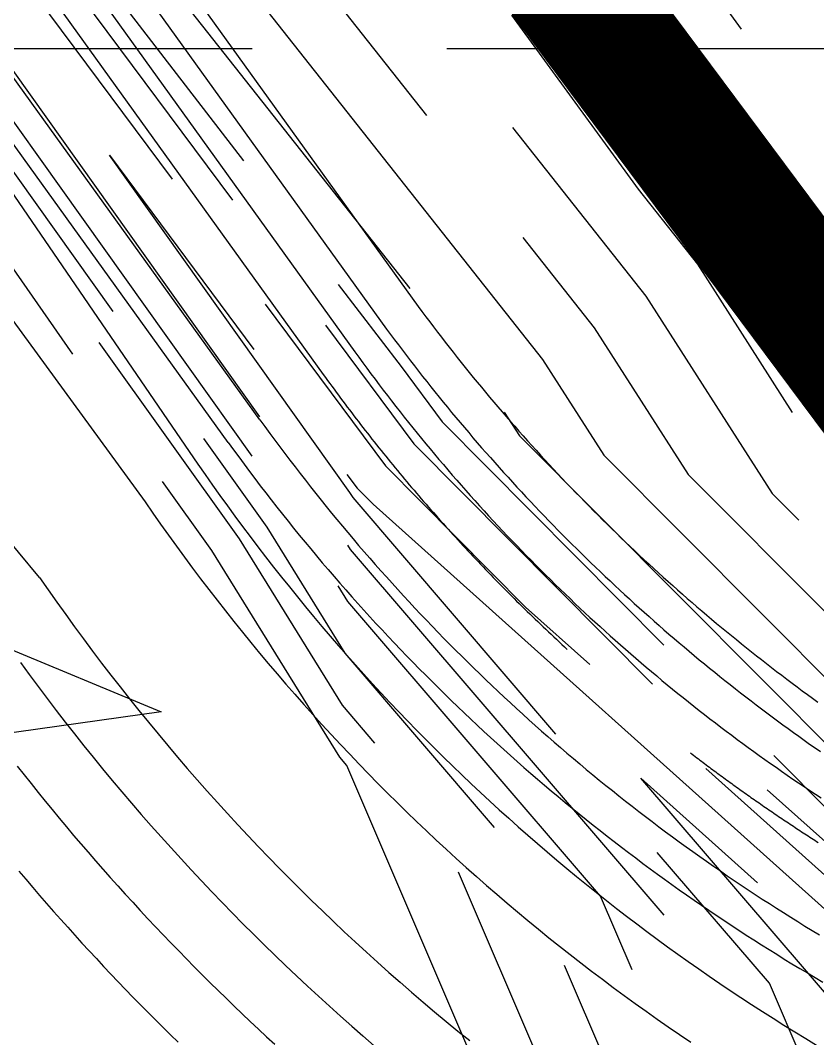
# Model space of a CAD drawing. Header units: inches. Extents: x 2439273 to 2445077, y 7048639 to 7057917.
# Drawn here: x 2442766.9 to 2442828.3, y 7052912.3 to 7052990.7 of the extents above; entities that cross this region are included whole.
import ezdxf

# ---------------------------------------------------------------- set-up
doc = ezdxf.new("R2010")
doc.units = ezdxf.units.IN
doc.header["$LTSCALE"] = 300
doc.header["$MEASUREMENT"] = 0
for name, pattern in [('DASHED', [0.29, 0.25, -0.04]), ('DASHEDX2', [0.165, 0.125, -0.04]), ('HIDDEN', [0.375, 0.25, -0.125])]:
    doc.linetypes.add(name, pattern=pattern)
for name, color, linetype in [('EC', 43, 'DASHEDX2'), ('GRID', 254, 'HIDDEN'), ('LIMITS OF DISTURBANCE', 1, 'HIDDEN'), ('new', 3, 'Continuous'), ('PC', 43, 'DASHEDX2'), ('PLAT_TEXT', 50, 'Continuous')]:
    doc.layers.add(name, color=color, linetype=linetype)

msp = doc.modelspace()

# ---------------------------------------------------------------- linework, layer by layer
at = {"layer": 'EC', "color": 43, "linetype": 'DASHEDX2', "flags": 128}
for points in [[(2441828.1, 7054290.77), (2441848.193, 7054292.987), (2441856.709, 7054286.943), (2441867.514, 7054270.663), (2441888.105, 7054242.561), (2441900.062, 7054225.028), (2441935.04, 7054176.129), (2441969.933, 7054127.499), (2441981.787, 7054112.901), (2441993.721, 7054096.719), (2442028.839, 7054051.684), (2442064.573, 7053995.324), (2442071.128, 7053985.683), (2442111.273, 7053931.873), (2442121.064, 7053918.921), (2442122.855, 7053916.499), (2442129.072, 7053908.38), (2442158.849, 7053869.203), (2442176.038, 7053846.019), (2442179.215, 7053837.715), (2442193.883, 7053812.765), (2442207.013, 7053792.471), (2442209.792, 7053793.807), (2442226.244, 7053779.897), (2442226.901, 7053762.188), (2442211.134, 7053779.641), (2442208.469, 7053776.69), (2442202.966, 7053777.358), (2442198.107, 7053775.053), (2442215.917, 7053753.9), (2442214.461, 7053753.29), (2442219.916, 7053738.614), (2442221.859, 7053740.855), (2442226.901, 7053737.446), (2442226.955, 7053743.113), (2442225.006, 7053746.792), (2442221.852, 7053750.878), (2442222.955, 7053756.551), (2442228.7, 7053757.019), (2442245.858, 7053737.676), (2442262.529, 7053721.261), (2442265.91, 7053716.158), (2442279.498, 7053696.217), (2442294.38, 7053674.219), (2442302.986, 7053662.484), (2442332.989, 7053620.641), (2442342.112, 7053608.033), (2442389.1, 7053540.74), (2442395.141, 7053532.082), (2442418.851, 7053498.085), (2442443.825, 7053462.94), (2442469.475, 7053427.774), (2442499.869, 7053385.533), (2442524.029, 7053352.457), (2442550.436, 7053318.207), (2442587.686, 7053266.239), (2442603.67, 7053243.283), (2442645.625, 7053180.2), (2442657.551, 7053163.169), (2442726.259, 7053060.117), (2442728.628, 7053056.746), (2442731.594, 7053052.672), (2442803.152, 7052962.126), (2442805.352, 7052958.69), (2442830.996, 7052932.94), (2442833.823, 7052932.436), (2442836.019, 7052933.614), (2442839.165, 7052934.906), (2442839.682, 7052936.306), (2442843.837, 7052939.229), (2442851.843, 7052944.835), (2442856.924, 7052948.389), (2442857.004, 7052948.449), (2442858.353, 7052949.393), (2442858.21, 7052949.597), (2442857.916, 7052950.028), (2442857.657, 7052949.847), (2442857.347, 7052949.644), (2442852.726, 7052968.681), (2442849.468, 7052987.503), (2442851.43, 7053023.366), (2442850.677, 7053048.939), (2442852.625, 7053140.736), (2442861.192, 7053165.82), (2442897.131, 7053271.113), (2442897.532, 7053272.824), (2442906.621, 7053316.828), (2442966.723, 7053366.371), (2442971.593, 7053367.017), (2443021.638, 7053347.782), (2443035.132, 7053338.486), (2443038.054, 7053342.642), (2443048.827, 7053362.032), (2443082.184, 7053344.993), (2443105.919, 7053318.39), (2443114.35, 7053303.304), (2443123.675, 7053307.679), (2443138.556, 7053309.483), (2443205.269, 7053330.532), (2443213.975, 7053333.162), (2443293.697, 7053315.931), (2443293.993, 7053315.809), (2443294.36, 7053315.7), (2443369.475, 7053305.617), (2443371.223, 7053305.353), (2443372.475, 7053306.023), (2443376.814, 7053308.943), (2443382.589, 7053313.441), (2443418.712, 7053350.577), (2443436.44, 7053368.912), (2443446.283, 7053377.623), (2443480.622, 7053426.233), (2443482.651, 7053428.078), (2443484.074, 7053429.736)], [(2442955.536, 7053312.597), (2442931.099, 7053240.033), (2442918.17, 7053204.042), (2442896.25, 7053138.689), (2442906.524, 7053006.642), (2442908.685, 7052958.507), (2442909.133, 7052921.398), (2442910.526, 7052913.891), (2442914.233, 7052914.405), (2442930.076, 7052891.143), (2442937.696, 7052882.845), (2442936.312, 7052881.703), (2442937.494, 7052874.274), (2442937.61, 7052871.816), (2442937.003, 7052871.51), (2442936.149, 7052872.506), (2442935.199, 7052873.46), (2442921.186, 7052884.811), (2442915.681, 7052883.004), (2442914.8, 7052882.34), (2442916.77, 7052866.243), (2442917.082, 7052861.215), (2442916.521, 7052860.813), (2442908.716, 7052855.273), (2442902.422, 7052850.814), (2442898.751, 7052848.231), (2442898.806, 7052848.151), (2442902.162, 7052838.684), (2442911.246, 7052809.333), (2442912.706, 7052806.833), (2442906.321, 7052778.842), (2442901.323, 7052770.261), (2442896.375, 7052763.028), (2442884.203, 7052748.616), (2442872.047, 7052739.193), (2442838.314, 7052703.462), (2442836.028, 7052701.821), (2442771.713, 7052660.602), (2442763.483, 7052658.239), (2442678.972, 7052631.365), (2442625.737, 7052622.357), (2442617.887, 7052621.112), (2442611.423, 7052618.217), (2442558.829, 7052594.368), (2442554.553, 7052592.794), (2442531.796, 7052582.437), (2442511.762, 7052560.63), (2442475.334, 7052539.771), (2442460.363, 7052572.347), (2442453.545, 7052574.622), (2442434.414, 7052624.984), (2442432.716, 7052627.984), (2442403.531, 7052702.051), (2442396.521, 7052718.076), (2442390.971, 7052728.735), (2442357.127, 7052798.441), (2442369.721, 7052811.259), (2442369.794, 7052811.41), (2442370.284, 7052811.403), (2442395.184, 7052814.393), (2442437.171, 7052734.438), (2442441.341, 7052727.011), (2442454.737, 7052699.529), (2442461.913, 7052685.04), (2442482.359, 7052651.606), (2442500.222, 7052640.785), (2442506.265, 7052634.837), (2442512.102, 7052637.151), (2442534.775, 7052641.464), (2442544.997, 7052646.147), (2442603.229, 7052667.473), (2442607.816, 7052668.16), (2442626.654, 7052670.871), (2442670.818, 7052689.701), (2442745.74, 7052703.996), (2442747.533, 7052704.803), (2442749.081, 7052704.818), (2442750.044, 7052705.001), (2442804.21, 7052740.873), (2442814.303, 7052732.886), (2442817.595, 7052732.857), (2442851.827, 7052754.856), (2442869.382, 7052766.62), (2442877.951, 7052775.48), (2442879.53, 7052777.219), (2442881.149, 7052779.416), (2442866.352, 7052806.782), (2442862.711, 7052812.499), (2442861.265, 7052850.917), (2442851.995, 7052840.096), (2442849.694, 7052842.721), (2442839.687, 7052863.041), (2442831.538, 7052870.641), (2442832.174, 7052886.19), (2442835.403, 7052894.931), (2442828.916, 7052900.357), (2442813.422, 7052907.146), (2442805.083, 7052926.598), (2442791.915, 7052941.947), (2442785.9, 7052951.648), (2442751.984, 7052999.202), (2442717.979, 7053048.072), (2442678.95, 7053108.587), (2442642.258, 7053162.977), (2442638.208, 7053168.954), (2442593.639, 7053232.774), (2442562.84, 7053275.984), (2442538.382, 7053309.705), (2442505.141, 7053355.74), (2442489.44, 7053377.644), (2442468.018, 7053408.536), (2442432.962, 7053455.835), (2442419.98, 7053474.422), (2442385.438, 7053523.625), (2442340.273, 7053588.104), (2442331.413, 7053600.721), (2442302.43, 7053640.981), (2442293.621, 7053653.275), (2442263.064, 7053695.413), (2442254.415, 7053707.985), (2442246.016, 7053723.84), (2442223.695, 7053752.753), (2442224.131, 7053754.999), (2442226.406, 7053755.184), (2442243.669, 7053735.722), (2442261.241, 7053712.506), (2442271.871, 7053696.793), (2442299.514, 7053659.098), (2442303.218, 7053653.932), (2442338.391, 7053605.32), (2442348.885, 7053590.291), (2442391.898, 7053528.64), (2442392.156, 7053528.271), (2442392.223, 7053528.178), (2442440.422, 7053460.349), (2442490.083, 7053392.264), (2442496.58, 7053383.235), (2442538.836, 7053325.384), (2442546.402, 7053315.571), (2442593.519, 7053249.837), (2442600.016, 7053240.506), (2442645.978, 7053171.399), (2442648.436, 7053167.817), (2442651.486, 7053163.5), (2442702.287, 7053090.202), (2442726.763, 7053054.588), (2442796.234, 7052964.024), (2442799.397, 7052959.773), (2442829.326, 7052929.656), (2442830.178, 7052928.892), (2442830.36, 7052929.11), (2442841.341, 7052933.619), (2442843.26, 7052938.81), (2442845.088, 7052940.095), (2442851.741, 7052944.754), (2442856.922, 7052948.378), (2442856.957, 7052948.404), (2442858.367, 7052949.391), (2442858.304, 7052949.48), (2442857.956, 7052949.991), (2442858.073, 7052949.981), (2442852.63, 7052981.429), (2442854.316, 7053012.25), (2442852.972, 7053057.887), (2442854.677, 7053138.198), (2442868.378, 7053178.314), (2442899.152, 7053268.474), (2442901.391, 7053278.036), (2442909.569, 7053317.63), (2442963.648, 7053362.207), (2442977.016, 7053363.98), (2443021.237, 7053346.984), (2443077.941, 7053307.918), (2443088.221, 7053322.539), (2443102.483, 7053297.018), (2443121.007, 7053305.707), (2443150.565, 7053309.292), (2443206.516, 7053326.944), (2443219.336, 7053330.818), (2443291.351, 7053315.253), (2443295.046, 7053313.726), (2443299.628, 7053312.369), (2443365.316, 7053303.552), (2443370.394, 7053302.783), (2443374.035, 7053304.732), (2443377.832, 7053307.287), (2443388.35, 7053315.48), (2443420.352, 7053348.378), (2443436.056, 7053364.621), (2443449.38, 7053376.412), (2443480.981, 7053421.147), (2443484.699, 7053424.526), (2443487.305, 7053427.564)], [(2443509.395, 7053288.873), (2443506.544, 7053291.022), (2443501.059, 7053286.871), (2443485.804, 7053284.697), (2443450.362, 7053270.833), (2443432.919, 7053264.9), (2443393.562, 7053260.036), (2443379.389, 7053269.67), (2443361.211, 7053261.735), (2443357.701, 7053261.513), (2443328.192, 7053261.904), (2443319.207, 7053263.626), (2443283.866, 7053275.195), (2443271.487, 7053278.334), (2443238.782, 7053278.807), (2443223.101, 7053280.087), (2443184.569, 7053263.933), (2443114.038, 7053248.87), (2443101.633, 7053258.609), (2443067.847, 7053282.068), (2443050.914, 7053294.811), (2443010.297, 7053322.681), (2442963.155, 7053314.979), (2442955.332, 7053313.071), (2442933.518, 7053248.292), (2442913.536, 7053192.672), (2442894.71, 7053136.541), (2442903.534, 7053023.126), (2442906.922, 7052947.673), (2442907.292, 7052916.942), (2442911.134, 7052896.247), (2442921.353, 7052897.663), (2442922.916, 7052895.367), (2442923.668, 7052894.549), (2442922.067, 7052893.227), (2442915.374, 7052890.995), (2442911.711, 7052891.225), (2442911.824, 7052884.755), (2442911.015, 7052880.011), (2442910.197, 7052872.716), (2442912.101, 7052857.687), (2442906.471, 7052853.692), (2442903.176, 7052851.357), (2442901.099, 7052849.895), (2442897.573, 7052848.756), (2442896.067, 7052845.05), (2442905.755, 7052813.748), (2442911.269, 7052804.304), (2442906.428, 7052783.085), (2442899.512, 7052771.21), (2442892.665, 7052761.2), (2442883.133, 7052749.914), (2442862.079, 7052733.593), (2442836.084, 7052706.058), (2442818.109, 7052693.155), (2442771.086, 7052663.018), (2442741.822, 7052654.618), (2442678.611, 7052634.517), (2442638.793, 7052627.779), (2442616.844, 7052624.299), (2442598.769, 7052616.205), (2442557.228, 7052597.367), (2442540.682, 7052591.278), (2442489.542, 7052568.004), (2442486.831, 7052568.554), (2442457.759, 7052578.255), (2442443.086, 7052616.88), (2442435.706, 7052629.92), (2442413.005, 7052687.533), (2442399.05, 7052719.435), (2442388.001, 7052740.653), (2442359.566, 7052799.218), (2442370.148, 7052809.987), (2442370.352, 7052810.411), (2442371.728, 7052810.392), (2442392.325, 7052812.865), (2442400.902, 7052796.678), (2442433.906, 7052733.829), (2442441.271, 7052720.71), (2442452.067, 7052698.562), (2442463.721, 7052675.033), (2442479.205, 7052649.714), (2442492.732, 7052641.519), (2442505.435, 7052629.015), (2442517.707, 7052633.88), (2442535.078, 7052637.184), (2442562.473, 7052649.736), (2442604.081, 7052664.974), (2442623.275, 7052667.847), (2442676.261, 7052675.473), (2442684.72, 7052677.859), (2442750.457, 7052700.652), (2442782.203, 7052719.771), (2442805.336, 7052735.091), (2442809.502, 7052731.794), (2442818.317, 7052731.717), (2442840.176, 7052745.764), (2442870.446, 7052766.05), (2442876.202, 7052772.001), (2442880.193, 7052776.396), (2442884.286, 7052781.95), (2442872.418, 7052803.9), (2442865.354, 7052814.993), (2442862.984, 7052877.937), (2442863.469, 7052879.568), (2442861.779, 7052882.461), (2442838.897, 7052896.584), (2442837.589, 7052896.487), (2442830.533, 7052902.39), (2442818.221, 7052907.784), (2442811.594, 7052923.241), (2442792.118, 7052945.945), (2442788.026, 7052952.544), (2442741.111, 7053018.324), (2442719.922, 7053048.777), (2442661.452, 7053139.435), (2442646.268, 7053161.943), (2442606.173, 7053221.123), (2442595.494, 7053236.415), (2442588.114, 7053246.768), (2442541.228, 7053311.414), (2442536.759, 7053317.602), (2442492.028, 7053380.005), (2442459.35, 7053427.129), (2442476.89, 7053403.776), (2442493.447, 7053381.113), (2442508.056, 7053361.092), (2442542.311, 7053312.263), (2442560.102, 7053287.559), (2442596.796, 7053238.083), (2442608.624, 7053220.851), (2442650.087, 7053162.159), (2442671.109, 7053131.827), (2442725.396, 7053052.837), (2442768.685, 7052996.404), (2442797.209, 7052958.073), (2442817.572, 7052937.582), (2442831.536, 7052925.064), (2442834.517, 7052928.636), (2442843.517, 7052932.333), (2442845.908, 7052938.799), (2442851.639, 7052944.672), (2442856.752, 7052947.321), (2442857.564, 7052948.195), (2442858.948, 7052949.174), (2442860.345, 7052949.05), (2442855.792, 7052975.354), (2442857.202, 7053001.135), (2442855.268, 7053066.834), (2442856.728, 7053135.659), (2442875.564, 7053190.809), (2442901.172, 7053265.834), (2442905.25, 7053283.247), (2442912.517, 7053318.431), (2442960.573, 7053358.044), (2442982.439, 7053360.944), (2443020.837, 7053346.186), (2443091.065, 7053297.801), (2443097.147, 7053293.795), (2443118.338, 7053303.735), (2443162.575, 7053309.1), (2443207.763, 7053323.357), (2443224.698, 7053328.474), (2443289.006, 7053314.574), (2443296.099, 7053311.643), (2443304.896, 7053309.037), (2443361.156, 7053301.486), (2443369.566, 7053300.213), (2443375.595, 7053303.44), (2443378.85, 7053305.631), (2443394.112, 7053317.519), (2443421.991, 7053346.179), (2443435.673, 7053360.33), (2443452.477, 7053375.2), (2443481.341, 7053416.06), (2443486.748, 7053420.975), (2443490.536, 7053425.393)], [(2443518.989, 7053314.25), (2443502.389, 7053326.771), (2443470.445, 7053302.591), (2443449.22, 7053299.567), (2443446.304, 7053294.96), (2443418.648, 7053289.158), (2443413.064, 7053291.093), (2443398.777, 7053281.608), (2443394.791, 7053278.625), (2443393.363, 7053277.727), (2443362.435, 7053264.227), (2443353.51, 7053263.663), (2443329.198, 7053263.985), (2443316.408, 7053266.436), (2443285.84, 7053276.443), (2443270.833, 7053280.248), (2443242.047, 7053280.664), (2443222.261, 7053282.28), (2443173.64, 7053261.897), (2443114.191, 7053249.2), (2443098.219, 7053261.738), (2443068.658, 7053282.264), (2443045.171, 7053299.939), (2443010.713, 7053323.583), (2442970.718, 7053317.049), (2442955.019, 7053313.219), (2442935.936, 7053256.551), (2442908.903, 7053181.303), (2442893.169, 7053134.393), (2442900.544, 7053039.609), (2442905.159, 7052936.839), (2442905.452, 7052912.486), (2442908.925, 7052893.779), (2442909.043, 7052886.978), (2442906.816, 7052873.914), (2442904.563, 7052853.828), (2442904.735, 7052852.471), (2442903.742, 7052851.767), (2442896.251, 7052849.347), (2442893.049, 7052841.471), (2442900.263, 7052818.163), (2442909.832, 7052801.775), (2442906.535, 7052787.327), (2442897.701, 7052772.158), (2442888.955, 7052759.371), (2442882.063, 7052751.212), (2442852.11, 7052727.992), (2442833.854, 7052708.655), (2442800.191, 7052684.49), (2442770.459, 7052665.435), (2442720.161, 7052650.997), (2442678.25, 7052637.669), (2442651.849, 7052633.202), (2442615.801, 7052627.486), (2442586.114, 7052614.192), (2442555.626, 7052600.367), (2442526.811, 7052589.761), (2442490.831, 7052573.387), (2442482.21, 7052575.136), (2442461.972, 7052581.889), (2442451.758, 7052608.777), (2442438.697, 7052631.855), (2442422.478, 7052673.015), (2442401.58, 7052720.794), (2442385.032, 7052752.571), (2442362.006, 7052799.994), (2442370.574, 7052808.715), (2442370.91, 7052809.412), (2442373.172, 7052809.381), (2442389.466, 7052811.337), (2442406.595, 7052779.009), (2442430.641, 7052733.22), (2442441.201, 7052714.41), (2442449.397, 7052697.595), (2442465.528, 7052665.027), (2442476.05, 7052647.821), (2442485.243, 7052642.253), (2442504.605, 7052623.193), (2442523.311, 7052630.608), (2442535.382, 7052632.904), (2442579.949, 7052653.326), (2442604.933, 7052662.475), (2442638.735, 7052667.534), (2442675.973, 7052672.894), (2442709.219, 7052682.269), (2442752.021, 7052697.11), (2442799.097, 7052725.46), (2442800.713, 7052721.975), (2442808.64, 7052729.209), (2442809.888, 7052730.656), (2442819.039, 7052730.576), (2442828.525, 7052736.672), (2442871.51, 7052765.479), (2442874.452, 7052768.521), (2442880.857, 7052775.573), (2442887.423, 7052784.485), (2442878.483, 7052801.017), (2442867.996, 7052817.488), (2442866.213, 7052864.847), (2442868.857, 7052873.747), (2442859.634, 7052889.528), (2442842.037, 7052900.389), (2442837.383, 7052900.045), (2442832.15, 7052904.422), (2442823.02, 7052908.422), (2442818.106, 7052919.885), (2442792.322, 7052949.942), (2442790.152, 7052953.441), (2442730.239, 7053037.447), (2442721.865, 7053049.481), (2442672.076, 7053126.679), (2442724.028, 7053051.086), (2442741.136, 7053028.784), (2442795.021, 7052956.373), (2442805.818, 7052945.508), (2442832.894, 7052921.237), (2442838.673, 7052928.163), (2442845.693, 7052931.046), (2442847.557, 7052936.089), (2442852.027, 7052940.67), (2442856.016, 7052942.736), (2442860.379, 7052947.431), (2442861.492, 7052948.219), (2442862.616, 7052948.118), (2442858.953, 7052969.279), (2442860.088, 7052990.019), (2442857.563, 7053075.782), (2442858.78, 7053133.12), (2442882.75, 7053203.303), (2442903.192, 7053263.194), (2442909.109, 7053288.458), (2442915.465, 7053319.232), (2442957.498, 7053353.88), (2442987.863, 7053357.907), (2443020.436, 7053345.388), (2443080.012, 7053304.342), (2443097.129, 7053293.067), (2443115.67, 7053301.764), (2443174.585, 7053308.909), (2443209.011, 7053319.77), (2443230.059, 7053326.13), (2443286.661, 7053313.896), (2443297.152, 7053309.56), (2443310.164, 7053305.706), (2443356.997, 7053299.42), (2443368.738, 7053297.644), (2443377.155, 7053302.149), (2443379.868, 7053303.974), (2443399.874, 7053319.558), (2443423.63, 7053343.98), (2443435.289, 7053356.039), (2443455.574, 7053373.989), (2443481.7, 7053410.974), (2443488.796, 7053417.423), (2443493.767, 7053423.221)], [(2443531.196, 7053350.469), (2443517.123, 7053359.97), (2443515.708, 7053358.986), (2443513.68, 7053357.63), (2443497.613, 7053350.052), (2443450.636, 7053321.858), (2443442.953, 7053318.385), (2443413.1, 7053298.566), (2443391.288, 7053282.236), (2443383.471, 7053277.325), (2443364.883, 7053269.211), (2443345.127, 7053267.962), (2443331.209, 7053268.146), (2443310.811, 7053272.057), (2443289.786, 7053278.939), (2443269.526, 7053284.076), (2443248.578, 7053284.379), (2443220.581, 7053286.665), (2443151.783, 7053257.823), (2443114.495, 7053249.859), (2443091.391, 7053267.997), (2443070.281, 7053282.655), (2443033.686, 7053310.194), (2443011.544, 7053325.387), (2442985.845, 7053321.188), (2442954.394, 7053313.516), (2442940.773, 7053273.069), (2442899.637, 7053158.564), (2442890.089, 7053130.096), (2442894.564, 7053072.577), (2442901.632, 7052915.171), (2442901.772, 7052903.573), (2442903.425, 7052894.664), (2442903.482, 7052891.425), (2442898.419, 7052861.721), (2442897.297, 7052851.721), (2442893.605, 7052850.528), (2442887.014, 7052834.312), (2442889.28, 7052826.992), (2442906.957, 7052796.718), (2442906.75, 7052795.812), (2442894.079, 7052774.055), (2442881.534, 7052755.715), (2442879.923, 7052753.807), (2442832.173, 7052716.792), (2442829.394, 7052713.848), (2442795.348, 7052689.408), (2442825.555, 7052716.977), (2442826.563, 7052718.146), (2442859.515, 7052746.357), (2442876.676, 7052758.611), (2442881.456, 7052769.797), (2442883.232, 7052774.21), (2442884.162, 7052776.612), (2442893.697, 7052789.553), (2442890.615, 7052795.252), (2442873.281, 7052822.476), (2442872.671, 7052838.666), (2442879.634, 7052862.105), (2442855.346, 7052903.663), (2442848.318, 7052908), (2442836.97, 7052907.161), (2442835.385, 7052908.487), (2442832.618, 7052909.699), (2442831.129, 7052913.173), (2442814.694, 7052932.33), (2442835.61, 7052913.582), (2442846.986, 7052927.216), (2442850.045, 7052928.472), (2442850.857, 7052930.67), (2442852.805, 7052932.666), (2442854.543, 7052933.566), (2442866.01, 7052945.903), (2442866.582, 7052946.308), (2442867.159, 7052946.256), (2442865.277, 7052957.13), (2442865.86, 7052967.788), (2442862.154, 7053093.677), (2442862.883, 7053128.043), (2442897.121, 7053228.291), (2442907.232, 7053257.915), (2442916.826, 7053298.88), (2442921.361, 7053320.835), (2442951.347, 7053345.553), (2442998.71, 7053351.834), (2443019.635, 7053343.791), (2443057.907, 7053317.423), (2443097.093, 7053291.61), (2443110.333, 7053297.821), (2443198.604, 7053308.526), (2443211.505, 7053312.596), (2443240.782, 7053321.442), (2443281.97, 7053312.539), (2443299.258, 7053305.395), (2443320.7, 7053299.044), (2443348.678, 7053295.288), (2443367.082, 7053292.504), (2443380.275, 7053299.566), (2443381.903, 7053300.662), (2443411.398, 7053323.636), (2443426.909, 7053339.583), (2443434.522, 7053347.456), (2443461.768, 7053371.567), (2443482.419, 7053400.801), (2443492.892, 7053410.32), (2443500.229, 7053418.877)]]:
    msp.add_lwpolyline(points, dxfattribs=at)
for points in [[(2442838.556, 7052936.468), (2442837.933, 7052936.032), (2442838.108, 7052935.781), (2442838.368, 7052935.421), (2442839.175, 7052935.985), (2442839.002, 7052935.854), (2442842.157, 7052938.074), (2442856.928, 7052948.411), (2442857.099, 7052948.54), (2442858.325, 7052949.398), (2442858.022, 7052949.831), (2442857.91, 7052949.995), (2442857.094, 7052949.424), (2442856.12, 7052948.786), (2442854.798, 7052954.232), (2442846.786, 7052983.55), (2442844.623, 7052987.782), (2442841.374, 7052991.989), (2442828.911, 7053004.302), (2442804.151, 7053038.814), (2442708.811, 7053176.583), (2442688.894, 7053204.884), (2442665.9, 7053236.125), (2442613.804, 7053306.31), (2442590.034, 7053336.944), (2442553.486, 7053380.172), (2442524.386, 7053418.816), (2442480.767, 7053473.893), (2442465.337, 7053495.886), (2442422.72, 7053554.489), (2442371.543, 7053620.246), (2442367.584, 7053625.359), (2442357.467, 7053636.612), (2442325.454, 7053679.038), (2442298.03, 7053716.69), (2442279.762, 7053742.74), (2442265.812, 7053760.532), (2442263.694, 7053761.037), (2442251.469, 7053772.572), (2442222.729, 7053820.599), (2442174.983, 7053889.082), (2442142.366, 7053933.801), (2442102.402, 7053989.387), (2442094.421, 7054000.886), (2442084.665, 7054014.086), (2442046.945, 7054066.796), (2442015.29, 7054111.378), (2442003.638, 7054127.965), (2441961.938, 7054185.283), (2441956.588, 7054193.484), (2441949.48, 7054202.131), (2441944.896, 7054201.35), (2441944.624, 7054200.385), (2441902.43, 7054253.357), (2441873.522, 7054281.634), (2441890.862, 7054255.505), (2441895.871, 7054248.67), (2441940.44, 7054183.316), (2441941.927, 7054181.237), (2441943.411, 7054179.169), (2441991.779, 7054119.604), (2442016.184, 7054086.513), (2442039.609, 7054060.456), (2442065.493, 7054024.84), (2442060.223, 7054024.259), (2442081.777, 7053992.558), (2442085.738, 7053987.249), (2442108.976, 7053953.852), (2442111.073, 7053957.706), (2442132.209, 7053926.618), (2442186.842, 7053846.955), (2442241.801, 7053772.829), (2442242.601, 7053770.74), (2442244.8, 7053768.88), (2442244.852, 7053767.459), (2442246.967, 7053765.379), (2442257.812, 7053749.004), (2442278.625, 7053724.842), (2442302.387, 7053683.747), (2442312.137, 7053669.717), (2442346.541, 7053619.389), (2442350.605, 7053613.73), (2442405.322, 7053543.507), (2442405.94, 7053542.786), (2442406.2, 7053542.409), (2442406.922, 7053541.48), (2442454.439, 7053481.447), (2442458.537, 7053473.962), (2442476.505, 7053436.813), (2442508.29, 7053391.687), (2442520.994, 7053372.13), (2442558.504, 7053323.48), (2442576.02, 7053299.044), (2442610.978, 7053248.838), (2442632.651, 7053216.252), (2442670.483, 7053162.219), (2442708.077, 7053105.834), (2442736.925, 7053064.798), (2442773.039, 7053015.187), (2442811.108, 7052967.016), (2442818.334, 7052955.729), (2442832.935, 7052941.068), (2442837.253, 7052940.297), (2442839.752, 7052937.332), (2442838.374, 7052936.35), (2442838.556, 7052936.468)], [(2442839.224, 7052936.908), (2442837.964, 7052936.026), (2442838.319, 7052935.519), (2442838.372, 7052935.445), (2442839.674, 7052936.355), (2442839.396, 7052936.144), (2442841.317, 7052937.496), (2442856.93, 7052948.422), (2442857.146, 7052948.585), (2442858.311, 7052949.4), (2442857.907, 7052949.978), (2442856.813, 7052949.212), (2442856.627, 7052949.09), (2442856.243, 7052948.848), (2442854.507, 7052947.634), (2442854.015, 7052947.312), (2442849.244, 7052964.771), (2442843.743, 7052975.534), (2442835.48, 7052986.235), (2442828.744, 7052992.89), (2442781.808, 7053058.314), (2442729.739, 7053133.554), (2442691.44, 7053187.977), (2442647.222, 7053248.056), (2442620.074, 7053284.63), (2442580.558, 7053335.556), (2442530.368, 7053394.919), (2442523.481, 7053403.979), (2442493.192, 7053445.308), (2442470.485, 7053474.732), (2442466.694, 7053471.891), (2442471.095, 7053465.302), (2442470.691, 7053465.054), (2442502.2, 7053417.128), (2442507.678, 7053405.802), (2442514.351, 7053396.329), (2442546.159, 7053347.36), (2442562.539, 7053326.116), (2442570.187, 7053315.446), (2442614.632, 7053251.615), (2442626.163, 7053234.277), (2442676.95, 7053161.744), (2442698.986, 7053128.693), (2442741.073, 7053068.824), (2442793.761, 7052996.445), (2442815.086, 7052969.461), (2442824.825, 7052954.248), (2442833.905, 7052945.132), (2442836.59, 7052944.653), (2442841.643, 7052938.655), (2442838.856, 7052936.67), (2442839.224, 7052936.908)], [(2442835.926, 7052949.008), (2442843.534, 7052939.978), (2442839.338, 7052936.99), (2442839.524, 7052937.111), (2442839.925, 7052936.537), (2442839.789, 7052936.434), (2442840.478, 7052936.918), (2442856.931, 7052948.433), (2442857.019, 7052948.499), (2442856.618, 7052949.072), (2442856.435, 7052948.957), (2442852.8, 7052946.414), (2442851.77, 7052945.742), (2442851.702, 7052945.991), (2442842.863, 7052963.286), (2442829.586, 7052980.481), (2442828.577, 7052981.478), (2442759.465, 7053077.813), (2442750.668, 7053090.525), (2442693.985, 7053171.071), (2442628.543, 7053259.986), (2442626.344, 7053262.949), (2442613.719, 7053279.219), (2442572.516, 7053333.675), (2442558.01, 7053352.705), (2442554.943, 7053350.67), (2442560.679, 7053340.303), (2442560.285, 7053340.029), (2442567.118, 7053329.4), (2442578.05, 7053312.078), (2442598.673, 7053282.56), (2442618.286, 7053254.393), (2442619.676, 7053252.303), (2442683.416, 7053161.269), (2442689.895, 7053151.552), (2442745.221, 7053072.85), (2442814.483, 7052977.703), (2442819.064, 7052971.906), (2442831.316, 7052952.768), (2442834.874, 7052949.196), (2442835.926, 7052949.008)], [(2442850.405, 7052944.786), (2442847.661, 7052948.937), (2442835.71, 7052964.5), (2442823.86, 7052975.095), (2442798.708, 7053016.152), (2442773.501, 7053052.668), (2442753.829, 7053080.033), (2442695.984, 7053160.338), (2442693.27, 7053164.14), (2442683.221, 7053177.963), (2442680.26, 7053174.676), (2442679.739, 7053174.318), (2442688.287, 7053162.157), (2442692.006, 7053156.879), (2442748.641, 7053076.05), (2442770.131, 7053046.291), (2442822.506, 7052973.896), (2442825.098, 7052969.968), (2442841.779, 7052945.662), (2442845.448, 7052941.317), (2442845.39, 7052941.255), (2442847.844, 7052942.97), (2442850.724, 7052944.986), (2442850.405, 7052944.786)], [(2442486.723, 7052798.104), (2442430.601, 7052753.776), (2442440.436, 7052735.047), (2442441.411, 7052733.311), (2442457.406, 7052700.495), (2442460.106, 7052695.046), (2442485.514, 7052653.498), (2442505.011, 7052641.687), (2442515.592, 7052656.23), (2442531.56, 7052672.677), (2442560.489, 7052665.848), (2442595.798, 7052681.964), (2442629.84, 7052696.405), (2442601.282, 7052706.271), (2442678.125, 7052732.383), (2442685.194, 7052735.565), (2442708.136, 7052735.793), (2442756.924, 7052751.147), (2442762.75, 7052739.604), (2442787.968, 7052742.326), (2442799.982, 7052744.601), (2442803.085, 7052746.655), (2442804.867, 7052745.245), (2442822.134, 7052742.317), (2442843.288, 7052750.973), (2442863.478, 7052763.947), (2442868.318, 7052767.191), (2442873.775, 7052772.834), (2442866.404, 7052789.427), (2442862.873, 7052804.88), (2442860.286, 7052809.664), (2442860.069, 7052810.005), (2442859.983, 7052812.291), (2442858.703, 7052810.797), (2442848.776, 7052810.984), (2442835.247, 7052821.439), (2442823.68, 7052837.524), (2442822.149, 7052847.014), (2442823.154, 7052871.57), (2442831.681, 7052894.659), (2442827.299, 7052898.325), (2442808.624, 7052906.507), (2442798.571, 7052929.954), (2442791.711, 7052937.95), (2442783.773, 7052950.751), (2442762.856, 7052980.08), (2442716.036, 7053047.368), (2442696.448, 7053077.738), (2442675.657, 7053108.558), (2442596.265, 7053004.222), (2442608.651, 7052999.965), (2442596.378, 7052996.209), (2442614.039, 7052944.165), (2442617.29, 7052908.091), (2442598.888, 7052882.198), (2442574.605, 7052854.817), (2442566.255, 7052856.516), (2442566.154, 7052849.297), (2442499.846, 7052810.824), (2442498.283, 7052812.753), (2442495.911, 7052809.908), (2442493.908, 7052808.26), (2442492.492, 7052805.628), (2442490.673, 7052806.804), (2442488.895, 7052806.338), (2442485.788, 7052807.51), (2442486.723, 7052798.104)]]:
    msp.add_lwpolyline(points, close=True, dxfattribs=at)
at = {"layer": 'EC', "color": 43, "linetype": 'DASHED', "flags": 128}
for points in [[(2442784.022, 7052993.81), (2442807.13, 7052964.571), (2442811.843, 7052957.209), (2442831.966, 7052937.004), (2442837.815, 7052935.96), (2442837.918, 7052936.015), (2442838.364, 7052935.397), (2442838.676, 7052935.615), (2442838.609, 7052935.564), (2442842.997, 7052938.651), (2442851.946, 7052944.916), (2442856.926, 7052948.4), (2442857.051, 7052948.495), (2442858.339, 7052949.395), (2442858.116, 7052949.714), (2442857.913, 7052950.012), (2442857.375, 7052949.635), (2442856.734, 7052949.215), (2442847.155, 7052988.676), (2442846.306, 7052993.578), (2442848.544, 7053034.482), (2442848.382, 7053039.991), (2442850.574, 7053143.275), (2442854.007, 7053153.326), (2442871.09, 7053203.376), (2442857.437, 7053246.181), (2442885.283, 7053288.708), (2442897.593, 7053286.591), (2442903.673, 7053316.027), (2442953.013, 7053356.699), (2442928.625, 7053366.335)], [(2442884.218, 7052798.655), (2442870.638, 7052819.982), (2442869.442, 7052851.757), (2442874.246, 7052867.926), (2442857.49, 7052896.595), (2442845.178, 7052904.195), (2442837.176, 7052903.603), (2442833.768, 7052906.455), (2442827.819, 7052909.061), (2442824.617, 7052916.529), (2442792.525, 7052953.939), (2442792.278, 7052954.338), (2442773.761, 7052980.302), (2442792.833, 7052954.672), (2442794.064, 7052953.434), (2442834.252, 7052917.41), (2442842.829, 7052927.689), (2442847.869, 7052929.759), (2442849.207, 7052933.379), (2442852.416, 7052936.668), (2442855.279, 7052938.151), (2442863.194, 7052946.667), (2442864.037, 7052947.263), (2442864.888, 7052947.187), (2442862.115, 7052963.205), (2442862.974, 7052978.903), (2442859.859, 7053084.729), (2442860.832, 7053130.582), (2442889.935, 7053215.797), (2442905.212, 7053260.555), (2442912.968, 7053293.669), (2442918.413, 7053320.033), (2442954.423, 7053349.716), (2442966.981, 7053351.382)], [(2442726.842, 7053005.698), (2442735.531, 7052978.514), (2442724.824, 7052965.718), (2442743.661, 7052960.688), (2442751.468, 7052948.318), (2442777.749, 7052937.436), (2442756.758, 7052934.503), (2442725.782, 7052873.44), (2442754.638, 7052863.776), (2442790.222, 7052853.666), (2442797.544, 7052859.362), (2442813.831, 7052855.22), (2442814.81, 7052851.507), (2442814.092, 7052855.955), (2442814.133, 7052856.949), (2442827.96, 7052894.387), (2442825.682, 7052896.293), (2442803.825, 7052905.869), (2442792.059, 7052933.31), (2442791.508, 7052933.953), (2442781.647, 7052949.854), (2442773.728, 7052960.957), (2442714.093, 7053046.663), (2442713.946, 7053046.89), (2442713.791, 7053047.12), (2442713.199, 7053046.341), (2442713.932, 7053046.089), (2442722.62, 7053018.906)]]:
    msp.add_lwpolyline(points, dxfattribs=at)
at = {"layer": 'GRID', "linetype": 'HIDDEN', "ltscale": 0.4}
msp.add_line((2439424.763, 7052988.518), (2444925.444, 7052988.518), dxfattribs=at)
at = {"layer": 'LIMITS OF DISTURBANCE', "linetype": 'HIDDEN', "ltscale": 0.5, "const_width": 10, "flags": 128}
msp.add_lwpolyline([(2442127.257, 7051363.131), (2442204.089, 7051407.402), (2442248.381, 7051334.219), (2442321.597, 7051300.79), (2442978.736, 7051264.651), (2442873.883, 7051467.935), (2442844.438, 7051663.978), (2442837.948, 7051847.231), (2442855.795, 7052101.84), (2442920.694, 7052448.887), (2442846.061, 7052487.808), (2442745.468, 7052429.426), (2442638.385, 7052301.311), (2442479.383, 7052533.216), (2442601.964, 7052602.514), (2442577.225, 7052676.959), (2442623.922, 7052843.852), (2442677.386, 7052988.585), (2442817.731, 7052854.986), (2442880.106, 7052869.459), (2442848.94, 7052940.227), (2441864.579, 7054261.296), (2440019.52, 7054269.212), (2440021.055, 7054291.384), (2439890.925, 7054291.384), (2439873.839, 7053725.813), (2439992.241, 7053477.478), (2440095.115, 7053461.957), (2440589.34, 7053162.55), (2441040.785, 7052879.456), (2441280.086, 7052734.834), (2441479.138, 7052560.138), (2441546.564, 7052439.761), (2441527.164, 7052421.213), (2441549.245, 7052380.141), (2441642.501, 7052242.637), (2441664.327, 7052251.231), (2441824.683, 7051951.869), (2441858.856, 7051917.871), (2441968.474, 7052034.673), (2442364.546, 7052357.171), (2442528.258, 7052144.996), (2442257.345, 7051826.221), (2442200.927, 7051726.794), (2442147.479, 7051624.399), (2442128.178, 7051520.519), (2442178.807, 7051440.125), (2442105.985, 7051398.871), (2442104.543, 7051397.79), (2442122.547, 7051359.602)], close=True, dxfattribs=at)
at = {"layer": 'new', "color": 7, "linetype": 'Continuous', "flags": 128}
msp.add_lwpolyline([(2441645.085, 7054622.612), (2443064.431, 7052640.862)], dxfattribs=at)
at = {"layer": 'new', "color": 3, "linetype": 'Continuous', "flags": 128}
msp.add_lwpolyline([(2442821.748, 7052974.554), (2442826.626, 7052978.047)], dxfattribs=at)
at = {"layer": 'PC', "color": 24, "linetype": 'Continuous', "flags": 128}
for points in [[(2442760.558, 7052949.067), (2442663.672, 7053057.299), (2442495.932, 7053310.405), (2442311.716, 7053588.385), (2442127.499, 7053866.365), (2441943.282, 7054144.346), (2442138.115, 7053873.868), (2442332.948, 7053603.391), (2442527.781, 7053332.914), (2442527.734, 7053332.979), (2442722.614, 7053062.436), (2442792.664, 7052965.174)], [(2442768.378, 7052947.784), (2442671.802, 7053063.121), (2442504.099, 7053316.176), (2442319.882, 7053594.157), (2442135.665, 7053872.137), (2442330.498, 7053601.66), (2442525.331, 7053331.182), (2442525.3, 7053331.226), (2442720.164, 7053060.705), (2442790.225, 7052963.427)], [(2442785.346, 7052959.934), (2442715.264, 7053057.242), (2442520.431, 7053327.719), (2442688.064, 7053074.764), (2442776.509, 7052953.606)], [(2442623.777, 7053204.78), (2442725.064, 7053064.168), (2442795.103, 7052966.92)], [(2442658.832, 7053161.247), (2442727.514, 7053065.899), (2442797.542, 7052968.667)], [(2442782.907, 7052958.188), (2442712.814, 7053055.51), (2442780.574, 7052956.517)], [(2442797.542, 7052968.667), (2442797.836, 7052968.27), (2442798.132, 7052967.873), (2442798.429, 7052967.478), (2442798.727, 7052967.084), (2442799.026, 7052966.691), (2442799.327, 7052966.298), (2442799.63, 7052965.907), (2442799.933, 7052965.517), (2442800.239, 7052965.129), (2442800.545, 7052964.741), (2442800.853, 7052964.354), (2442801.162, 7052963.968), (2442801.473, 7052963.584), (2442801.785, 7052963.2), (2442802.098, 7052962.818), (2442802.413, 7052962.437), (2442802.729, 7052962.057), (2442803.046, 7052961.678), (2442803.365, 7052961.3), (2442803.685, 7052960.923), (2442804.006, 7052960.547), (2442804.328, 7052960.173), (2442804.652, 7052959.799), (2442804.978, 7052959.427), (2442805.304, 7052959.056), (2442805.632, 7052958.686), (2442805.961, 7052958.318), (2442806.292, 7052957.95), (2442806.624, 7052957.584), (2442806.957, 7052957.218), (2442807.291, 7052956.854), (2442807.627, 7052956.491), (2442807.964, 7052956.13), (2442808.302, 7052955.769), (2442808.641, 7052955.41), (2442808.982, 7052955.052), (2442809.324, 7052954.695), (2442809.667, 7052954.339), (2442810.012, 7052953.985), (2442810.358, 7052953.632), (2442810.705, 7052953.28), (2442811.053, 7052952.929), (2442811.402, 7052952.579), (2442811.753, 7052952.231), (2442812.105, 7052951.884), (2442812.458, 7052951.538), (2442812.813, 7052951.193), (2442813.168, 7052950.85), (2442813.525, 7052950.508), (2442813.883, 7052950.167), (2442814.242, 7052949.827), (2442814.603, 7052949.489), (2442814.964, 7052949.152), (2442815.327, 7052948.816), (2442815.691, 7052948.482), (2442816.056, 7052948.149), (2442816.423, 7052947.817), (2442816.79, 7052947.486), (2442817.159, 7052947.157), (2442817.529, 7052946.829), (2442817.9, 7052946.502), (2442818.272, 7052946.177), (2442818.645, 7052945.853), (2442819.019, 7052945.53), (2442819.395, 7052945.209), (2442819.772, 7052944.889), (2442820.149, 7052944.57), (2442820.528, 7052944.253), (2442820.908, 7052943.937), (2442821.29, 7052943.622), (2442821.672, 7052943.308), (2442822.055, 7052942.996), (2442822.44, 7052942.686), (2442822.825, 7052942.376), (2442823.212, 7052942.069), (2442823.6, 7052941.762), (2442823.988, 7052941.457), (2442824.378, 7052941.153), (2442824.769, 7052940.85), (2442825.161, 7052940.549), (2442825.555, 7052940.25), (2442825.949, 7052939.951), (2442826.344, 7052939.654), (2442826.74, 7052939.359), (2442827.137, 7052939.065), (2442827.536, 7052938.772), (2442827.935, 7052938.481), (2442828.335, 7052938.191)], [(2442795.103, 7052966.92), (2442795.406, 7052966.511), (2442795.71, 7052966.102), (2442796.016, 7052965.695), (2442796.323, 7052965.288), (2442796.632, 7052964.883), (2442796.942, 7052964.479), (2442797.254, 7052964.076), (2442797.567, 7052963.674), (2442797.881, 7052963.273), (2442798.197, 7052962.874), (2442798.514, 7052962.475), (2442798.833, 7052962.078), (2442799.153, 7052961.681), (2442799.475, 7052961.286), (2442799.798, 7052960.892), (2442800.122, 7052960.5), (2442800.448, 7052960.108), (2442800.775, 7052959.717), (2442801.103, 7052959.328), (2442801.433, 7052958.94), (2442801.764, 7052958.553), (2442802.097, 7052958.167), (2442802.431, 7052957.782), (2442802.766, 7052957.399), (2442803.103, 7052957.017), (2442803.441, 7052956.636), (2442803.781, 7052956.256), (2442804.122, 7052955.877), (2442804.464, 7052955.5), (2442804.807, 7052955.124), (2442805.152, 7052954.749), (2442805.498, 7052954.375), (2442805.846, 7052954.003), (2442806.195, 7052953.631), (2442806.545, 7052953.261), (2442806.896, 7052952.893), (2442807.249, 7052952.525), (2442807.603, 7052952.159), (2442807.958, 7052951.794), (2442808.315, 7052951.43), (2442808.673, 7052951.068), (2442809.032, 7052950.707), (2442809.393, 7052950.347), (2442809.755, 7052949.988), (2442810.118, 7052949.631), (2442810.482, 7052949.275), (2442810.848, 7052948.92), (2442811.215, 7052948.567), (2442811.583, 7052948.215), (2442811.952, 7052947.864), (2442812.323, 7052947.514), (2442812.695, 7052947.166), (2442813.068, 7052946.819), (2442813.442, 7052946.474), (2442813.818, 7052946.13), (2442814.195, 7052945.787), (2442814.573, 7052945.446), (2442814.952, 7052945.105), (2442815.332, 7052944.767), (2442815.714, 7052944.429), (2442816.097, 7052944.093), (2442816.481, 7052943.759), (2442816.866, 7052943.425), (2442817.253, 7052943.093), (2442817.64, 7052942.763), (2442818.029, 7052942.434), (2442818.419, 7052942.106), (2442818.81, 7052941.779), (2442819.202, 7052941.454), (2442819.596, 7052941.131), (2442819.99, 7052940.809), (2442820.386, 7052940.488), (2442820.783, 7052940.169), (2442821.181, 7052939.851), (2442821.58, 7052939.534), (2442821.98, 7052939.219), (2442822.382, 7052938.905), (2442822.784, 7052938.593), (2442823.188, 7052938.282), (2442823.593, 7052937.973), (2442823.998, 7052937.665), (2442824.405, 7052937.358), (2442824.813, 7052937.053), (2442825.222, 7052936.75), (2442825.632, 7052936.448), (2442826.044, 7052936.147), (2442826.456, 7052935.848), (2442826.869, 7052935.55), (2442827.284, 7052935.254), (2442827.699, 7052934.959), (2442828.116, 7052934.666), (2442828.533, 7052934.374)], [(2442792.664, 7052965.174), (2442792.973, 7052964.747), (2442793.283, 7052964.322), (2442793.595, 7052963.898), (2442793.908, 7052963.475), (2442794.223, 7052963.053), (2442794.54, 7052962.633), (2442794.858, 7052962.214), (2442795.178, 7052961.796), (2442795.5, 7052961.379), (2442795.823, 7052960.964), (2442796.148, 7052960.549), (2442796.474, 7052960.136), (2442796.802, 7052959.725), (2442797.131, 7052959.314), (2442797.463, 7052958.905), (2442797.795, 7052958.497), (2442798.13, 7052958.09), (2442798.465, 7052957.685), (2442798.803, 7052957.281), (2442799.142, 7052956.878), (2442799.482, 7052956.477), (2442799.824, 7052956.077), (2442800.168, 7052955.678), (2442800.513, 7052955.281), (2442800.86, 7052954.884), (2442801.208, 7052954.49), (2442801.557, 7052954.096), (2442801.909, 7052953.704), (2442802.261, 7052953.313), (2442802.616, 7052952.924), (2442802.971, 7052952.536), (2442803.329, 7052952.149), (2442803.687, 7052951.764), (2442804.047, 7052951.38), (2442804.409, 7052950.998), (2442804.772, 7052950.617), (2442805.137, 7052950.237), (2442805.503, 7052949.859), (2442805.87, 7052949.482), (2442806.239, 7052949.107), (2442806.61, 7052948.733), (2442806.982, 7052948.36), (2442807.355, 7052947.989), (2442807.73, 7052947.619), (2442808.106, 7052947.251), (2442808.483, 7052946.884), (2442808.862, 7052946.519), (2442809.243, 7052946.155), (2442809.624, 7052945.793), (2442810.008, 7052945.432), (2442810.392, 7052945.072), (2442810.778, 7052944.714), (2442811.165, 7052944.358), (2442811.554, 7052944.003), (2442811.944, 7052943.649), (2442812.336, 7052943.297), (2442812.728, 7052942.947), (2442813.122, 7052942.598), (2442813.518, 7052942.251), (2442813.915, 7052941.905), (2442814.313, 7052941.56), (2442814.712, 7052941.218), (2442815.113, 7052940.876), (2442815.515, 7052940.537), (2442815.918, 7052940.198), (2442816.323, 7052939.862), (2442816.729, 7052939.527), (2442817.136, 7052939.193), (2442817.545, 7052938.861), (2442817.955, 7052938.531), (2442818.366, 7052938.202), (2442818.778, 7052937.875), (2442819.192, 7052937.55), (2442819.607, 7052937.226), (2442820.023, 7052936.903), (2442820.44, 7052936.582), (2442820.859, 7052936.263), (2442821.279, 7052935.946), (2442821.7, 7052935.63), (2442822.122, 7052935.316), (2442822.546, 7052935.003), (2442822.97, 7052934.692), (2442823.396, 7052934.383), (2442823.823, 7052934.075), (2442824.251, 7052933.769), (2442824.681, 7052933.464), (2442825.111, 7052933.162), (2442825.543, 7052932.86), (2442825.976, 7052932.561), (2442826.41, 7052932.263), (2442826.845, 7052931.967), (2442827.282, 7052931.673), (2442827.719, 7052931.38), (2442828.158, 7052931.089), (2442828.597, 7052930.8)], [(2442790.225, 7052963.427), (2442790.391, 7052963.197), (2442790.557, 7052962.968), (2442790.724, 7052962.738), (2442790.892, 7052962.509), (2442791.06, 7052962.281), (2442791.228, 7052962.052), (2442791.397, 7052961.824), (2442791.566, 7052961.597), (2442791.736, 7052961.37), (2442791.906, 7052961.143), (2442792.077, 7052960.916), (2442792.248, 7052960.69), (2442792.42, 7052960.464), (2442792.592, 7052960.238), (2442792.765, 7052960.013), (2442792.938, 7052959.788), (2442793.111, 7052959.564), (2442793.285, 7052959.34), (2442793.459, 7052959.116), (2442793.634, 7052958.893), (2442793.809, 7052958.67), (2442793.985, 7052958.447), (2442794.161, 7052958.225), (2442794.338, 7052958.003), (2442794.515, 7052957.781), (2442794.693, 7052957.56), (2442794.871, 7052957.339), (2442795.049, 7052957.118), (2442795.228, 7052956.898), (2442795.407, 7052956.678), (2442795.587, 7052956.459), (2442795.767, 7052956.24), (2442795.948, 7052956.021), (2442796.129, 7052955.803), (2442796.311, 7052955.585), (2442796.493, 7052955.367), (2442796.675, 7052955.15), (2442796.858, 7052954.933), (2442797.041, 7052954.717), (2442797.225, 7052954.501), (2442797.409, 7052954.285), (2442797.594, 7052954.069), (2442797.779, 7052953.854), (2442797.964, 7052953.64), (2442798.15, 7052953.426), (2442798.337, 7052953.212), (2442798.524, 7052952.998), (2442798.711, 7052952.785), (2442798.898, 7052952.572), (2442799.087, 7052952.36), (2442799.275, 7052952.148), (2442799.464, 7052951.937), (2442799.654, 7052951.725), (2442799.843, 7052951.515), (2442800.034, 7052951.304), (2442800.224, 7052951.094), (2442800.415, 7052950.885), (2442800.607, 7052950.675), (2442800.799, 7052950.466), (2442800.991, 7052950.258), (2442801.184, 7052950.05), (2442801.377, 7052949.842), (2442801.571, 7052949.635), (2442801.765, 7052949.428), (2442801.96, 7052949.222), (2442802.155, 7052949.015), (2442802.35, 7052948.81), (2442802.546, 7052948.604), (2442802.742, 7052948.4), (2442802.938, 7052948.195), (2442803.136, 7052947.991), (2442803.333, 7052947.787), (2442803.531, 7052947.584), (2442803.729, 7052947.381), (2442803.928, 7052947.179), (2442804.127, 7052946.976), (2442804.326, 7052946.775), (2442804.526, 7052946.573), (2442804.726, 7052946.373), (2442804.927, 7052946.172), (2442805.128, 7052945.972), (2442805.33, 7052945.772), (2442805.532, 7052945.573), (2442805.734, 7052945.374), (2442805.937, 7052945.176), (2442806.14, 7052944.978), (2442806.344, 7052944.78), (2442806.547, 7052944.583), (2442806.752, 7052944.386), (2442806.957, 7052944.19), (2442807.162, 7052943.994), (2442807.367, 7052943.799), (2442807.573, 7052943.603), (2442807.78, 7052943.409), (2442807.986, 7052943.215), (2442808.193, 7052943.021), (2442808.401, 7052942.827), (2442808.609, 7052942.634), (2442808.817, 7052942.442), (2442809.026, 7052942.25)], [(2442785.346, 7052959.934), (2442785.726, 7052959.409), (2442786.109, 7052958.886), (2442786.493, 7052958.364), (2442786.88, 7052957.844), (2442787.27, 7052957.326), (2442787.661, 7052956.809), (2442788.055, 7052956.295), (2442788.451, 7052955.782), (2442788.85, 7052955.27), (2442789.251, 7052954.761), (2442789.654, 7052954.253), (2442790.059, 7052953.748), (2442790.466, 7052953.244), (2442790.876, 7052952.741), (2442791.288, 7052952.241), (2442791.702, 7052951.743), (2442792.119, 7052951.246), (2442792.537, 7052950.751), (2442792.958, 7052950.258), (2442793.381, 7052949.767), (2442793.806, 7052949.278), (2442794.234, 7052948.791), (2442794.663, 7052948.305), (2442795.095, 7052947.822), (2442795.529, 7052947.34), (2442795.965, 7052946.861), (2442796.403, 7052946.383), (2442796.843, 7052945.907), (2442797.286, 7052945.434), (2442797.73, 7052944.962), (2442798.177, 7052944.492), (2442798.625, 7052944.024), (2442799.076, 7052943.559), (2442799.529, 7052943.095), (2442799.984, 7052942.633), (2442800.441, 7052942.173), (2442800.9, 7052941.716), (2442801.361, 7052941.26), (2442801.824, 7052940.806), (2442802.289, 7052940.355), (2442802.756, 7052939.906), (2442803.225, 7052939.458), (2442803.696, 7052939.013), (2442804.169, 7052938.57), (2442804.644, 7052938.129), (2442805.121, 7052937.69), (2442805.6, 7052937.253), (2442806.08, 7052936.819), (2442806.563, 7052936.386), (2442807.048, 7052935.956), (2442807.535, 7052935.528), (2442808.023, 7052935.102), (2442808.513, 7052934.678), (2442809.006, 7052934.256), (2442809.5, 7052933.837), (2442809.996, 7052933.42), (2442810.494, 7052933.004), (2442810.993, 7052932.592), (2442811.495, 7052932.181), (2442811.998, 7052931.773), (2442812.503, 7052931.367), (2442813.01, 7052930.963), (2442813.519, 7052930.561), (2442814.03, 7052930.162), (2442814.542, 7052929.765), (2442815.056, 7052929.37), (2442815.572, 7052928.978), (2442816.09, 7052928.588), (2442816.609, 7052928.2), (2442817.13, 7052927.814), (2442817.653, 7052927.431), (2442818.177, 7052927.05), (2442818.703, 7052926.672), (2442819.231, 7052926.296), (2442819.761, 7052925.922), (2442820.292, 7052925.551), (2442820.825, 7052925.181), (2442821.359, 7052924.815), (2442821.895, 7052924.45), (2442822.433, 7052924.089), (2442822.972, 7052923.729), (2442823.513, 7052923.372), (2442824.056, 7052923.017), (2442824.6, 7052922.665), (2442825.145, 7052922.315), (2442825.692, 7052921.968), (2442826.241, 7052921.623), (2442826.791, 7052921.28), (2442827.343, 7052920.94), (2442827.896, 7052920.602), (2442828.451, 7052920.267)], [(2442782.907, 7052958.188), (2442783.313, 7052957.627), (2442783.722, 7052957.068), (2442784.133, 7052956.511), (2442784.547, 7052955.955), (2442784.963, 7052955.402), (2442785.382, 7052954.851), (2442785.804, 7052954.302), (2442786.228, 7052953.754), (2442786.654, 7052953.209), (2442787.083, 7052952.665), (2442787.515, 7052952.124), (2442787.949, 7052951.585), (2442788.386, 7052951.047), (2442788.825, 7052950.512), (2442789.267, 7052949.979), (2442789.711, 7052949.448), (2442790.158, 7052948.919), (2442790.607, 7052948.392), (2442791.059, 7052947.867), (2442791.513, 7052947.344), (2442791.969, 7052946.823), (2442792.428, 7052946.305), (2442792.889, 7052945.788), (2442793.353, 7052945.274), (2442793.819, 7052944.762), (2442794.287, 7052944.252), (2442794.758, 7052943.744), (2442795.231, 7052943.239), (2442795.707, 7052942.736), (2442796.185, 7052942.235), (2442796.665, 7052941.736), (2442797.148, 7052941.239), (2442797.632, 7052940.745), (2442798.12, 7052940.253), (2442798.609, 7052939.763), (2442799.101, 7052939.275), (2442799.595, 7052938.79), (2442800.091, 7052938.307), (2442800.589, 7052937.827), (2442801.09, 7052937.349), (2442801.593, 7052936.873), (2442802.098, 7052936.399), (2442802.606, 7052935.928), (2442803.115, 7052935.459), (2442803.627, 7052934.993), (2442804.141, 7052934.529), (2442804.657, 7052934.067), (2442805.175, 7052933.608), (2442805.695, 7052933.151), (2442806.218, 7052932.696), (2442806.742, 7052932.244), (2442807.269, 7052931.795), (2442807.798, 7052931.348), (2442808.329, 7052930.903), (2442808.862, 7052930.461), (2442809.396, 7052930.022), (2442809.934, 7052929.585), (2442810.473, 7052929.15), (2442811.014, 7052928.718), (2442811.557, 7052928.288), (2442812.102, 7052927.861), (2442812.649, 7052927.437), (2442813.198, 7052927.015), (2442813.749, 7052926.596), (2442814.302, 7052926.179), (2442814.857, 7052925.765), (2442815.413, 7052925.353), (2442815.972, 7052924.944), (2442816.533, 7052924.538), (2442817.095, 7052924.134), (2442817.66, 7052923.733), (2442818.226, 7052923.334), (2442818.794, 7052922.938), (2442819.364, 7052922.545), (2442819.936, 7052922.155), (2442820.509, 7052921.767), (2442821.085, 7052921.382), (2442821.662, 7052920.999), (2442822.241, 7052920.619), (2442822.821, 7052920.242), (2442823.404, 7052919.868), (2442823.988, 7052919.496), (2442824.574, 7052919.127), (2442825.162, 7052918.761), (2442825.751, 7052918.397), (2442826.342, 7052918.037), (2442826.935, 7052917.679), (2442827.529, 7052917.323), (2442828.125, 7052916.971), (2442828.723, 7052916.621)], [(2442780.574, 7052956.517), (2442781.133, 7052955.707), (2442781.697, 7052954.902), (2442782.266, 7052954.1), (2442782.84, 7052953.302), (2442783.419, 7052952.507), (2442784.004, 7052951.716), (2442784.594, 7052950.929), (2442785.188, 7052950.146), (2442785.788, 7052949.367), (2442786.393, 7052948.591), (2442787.003, 7052947.819), (2442787.617, 7052947.052), (2442788.237, 7052946.288), (2442788.861, 7052945.529), (2442789.491, 7052944.773), (2442790.125, 7052944.021), (2442790.764, 7052943.274), (2442791.408, 7052942.531), (2442792.057, 7052941.792), (2442792.71, 7052941.057), (2442793.368, 7052940.326), (2442794.031, 7052939.599), (2442794.699, 7052938.877), (2442795.371, 7052938.159), (2442796.048, 7052937.446), (2442796.729, 7052936.737), (2442797.415, 7052936.032), (2442798.106, 7052935.332), (2442798.8, 7052934.636), (2442799.5, 7052933.945), (2442800.204, 7052933.258), (2442800.912, 7052932.576), (2442801.625, 7052931.898), (2442802.342, 7052931.225), (2442803.063, 7052930.556), (2442803.789, 7052929.893), (2442804.519, 7052929.234), (2442805.253, 7052928.579), (2442805.991, 7052927.93), (2442806.733, 7052927.285), (2442807.48, 7052926.645), (2442808.231, 7052926.009), (2442808.986, 7052925.379), (2442809.744, 7052924.754), (2442810.507, 7052924.133), (2442811.274, 7052923.517), (2442812.045, 7052922.907), (2442812.82, 7052922.301), (2442813.598, 7052921.7), (2442814.381, 7052921.105), (2442815.167, 7052920.514), (2442815.957, 7052919.928), (2442816.751, 7052919.348), (2442817.549, 7052918.773), (2442818.35, 7052918.202), (2442819.155, 7052917.637), (2442819.963, 7052917.078), (2442820.776, 7052916.523), (2442821.591, 7052915.974), (2442822.41, 7052915.43), (2442823.233, 7052914.891), (2442824.059, 7052914.357), (2442824.889, 7052913.829), (2442825.722, 7052913.307), (2442826.558, 7052912.789), (2442827.398, 7052912.277), (2442828.241, 7052911.771)], [(2442776.509, 7052953.606), (2442777.102, 7052952.747), (2442777.702, 7052951.893), (2442778.307, 7052951.042), (2442778.917, 7052950.196), (2442779.533, 7052949.353), (2442780.155, 7052948.515), (2442780.782, 7052947.681), (2442781.415, 7052946.851), (2442782.053, 7052946.025), (2442782.697, 7052945.204), (2442783.346, 7052944.386), (2442784.001, 7052943.573), (2442784.661, 7052942.765), (2442785.326, 7052941.96), (2442785.997, 7052941.161), (2442786.673, 7052940.365), (2442787.354, 7052939.575), (2442788.04, 7052938.788), (2442788.732, 7052938.006), (2442789.428, 7052937.229), (2442790.13, 7052936.457), (2442790.837, 7052935.689), (2442791.549, 7052934.926), (2442792.266, 7052934.167), (2442792.988, 7052933.414), (2442793.715, 7052932.665), (2442794.447, 7052931.921), (2442795.184, 7052931.182), (2442795.926, 7052930.447), (2442796.673, 7052929.718), (2442797.424, 7052928.994), (2442798.18, 7052928.274), (2442798.941, 7052927.56), (2442799.707, 7052926.851), (2442800.477, 7052926.146), (2442801.252, 7052925.447), (2442802.032, 7052924.753), (2442802.816, 7052924.065), (2442803.605, 7052923.381), (2442804.398, 7052922.703), (2442805.196, 7052922.03), (2442805.998, 7052921.362), (2442806.805, 7052920.7), (2442807.616, 7052920.042), (2442808.431, 7052919.391), (2442809.251, 7052918.744), (2442810.074, 7052918.104), (2442810.902, 7052917.468), (2442811.735, 7052916.838), (2442812.571, 7052916.214), (2442813.412, 7052915.595), (2442814.256, 7052914.982), (2442815.105, 7052914.375), (2442815.958, 7052913.773), (2442816.814, 7052913.176), (2442817.675, 7052912.586), (2442818.539, 7052912.001)], [(2442768.378, 7052947.784), (2442769.041, 7052946.828), (2442769.71, 7052945.877), (2442770.386, 7052944.931), (2442771.069, 7052943.989), (2442771.758, 7052943.052), (2442772.453, 7052942.12), (2442773.155, 7052941.192), (2442773.864, 7052940.27), (2442774.579, 7052939.352), (2442775.3, 7052938.44), (2442776.027, 7052937.532), (2442776.761, 7052936.63), (2442777.501, 7052935.733), (2442778.247, 7052934.841), (2442779, 7052933.954), (2442779.758, 7052933.072), (2442780.523, 7052932.195), (2442781.294, 7052931.324), (2442782.071, 7052930.459), (2442782.853, 7052929.598), (2442783.642, 7052928.744), (2442784.437, 7052927.894), (2442785.237, 7052927.05), (2442786.043, 7052926.212), (2442786.855, 7052925.379), (2442787.673, 7052924.553), (2442788.497, 7052923.731), (2442789.326, 7052922.916), (2442790.161, 7052922.106), (2442791.002, 7052921.302), (2442791.848, 7052920.504), (2442792.699, 7052919.712), (2442793.556, 7052918.925), (2442794.419, 7052918.145), (2442795.287, 7052917.371), (2442796.16, 7052916.603), (2442797.039, 7052915.84), (2442797.922, 7052915.084), (2442798.811, 7052914.334), (2442799.706, 7052913.591), (2442800.605, 7052912.853), (2442801.51, 7052912.122)], [(2442766.894, 7052941.227), (2442767.574, 7052940.3), (2442768.261, 7052939.376), (2442768.953, 7052938.458), (2442769.652, 7052937.544), (2442770.357, 7052936.635), (2442771.067, 7052935.73), (2442771.784, 7052934.83), (2442772.507, 7052933.935), (2442773.235, 7052933.045), (2442773.97, 7052932.16), (2442774.711, 7052931.279), (2442775.457, 7052930.404), (2442776.209, 7052929.533), (2442776.967, 7052928.668), (2442777.731, 7052927.808), (2442778.5, 7052926.952), (2442779.275, 7052926.102), (2442780.056, 7052925.258), (2442780.842, 7052924.418), (2442781.634, 7052923.583), (2442782.432, 7052922.754), (2442783.235, 7052921.931), (2442784.043, 7052921.112), (2442784.857, 7052920.299), (2442785.676, 7052919.492), (2442786.501, 7052918.69), (2442787.331, 7052917.893), (2442788.166, 7052917.102), (2442789.007, 7052916.317), (2442789.852, 7052915.537), (2442790.703, 7052914.763), (2442791.559, 7052913.994), (2442792.421, 7052913.231), (2442793.287, 7052912.474), (2442794.158, 7052911.723)], [(2442818.523, 7052934.273), (2442818.643, 7052934.18), (2442818.764, 7052934.088), (2442818.885, 7052933.995), (2442819.006, 7052933.903), (2442819.127, 7052933.811), (2442819.249, 7052933.72), (2442819.37, 7052933.628), (2442819.492, 7052933.536), (2442819.613, 7052933.445), (2442819.735, 7052933.354), (2442819.857, 7052933.262), (2442819.978, 7052933.171), (2442820.1, 7052933.08), (2442820.222, 7052932.99), (2442820.345, 7052932.899), (2442820.467, 7052932.808), (2442820.589, 7052932.718), (2442820.712, 7052932.628), (2442820.834, 7052932.538), (2442820.957, 7052932.448), (2442821.08, 7052932.358), (2442821.202, 7052932.268), (2442821.325, 7052932.179), (2442821.448, 7052932.089), (2442821.572, 7052932), (2442821.695, 7052931.911), (2442821.818, 7052931.822), (2442821.942, 7052931.733), (2442822.065, 7052931.644), (2442822.189, 7052931.555), (2442822.312, 7052931.467), (2442822.436, 7052931.379), (2442822.56, 7052931.29), (2442822.684, 7052931.202), (2442822.808, 7052931.114), (2442822.933, 7052931.026), (2442823.057, 7052930.939), (2442823.181, 7052930.851), (2442823.306, 7052930.764), (2442823.43, 7052930.676), (2442823.555, 7052930.589), (2442823.68, 7052930.502), (2442823.805, 7052930.415), (2442823.93, 7052930.329), (2442824.055, 7052930.242), (2442824.18, 7052930.156), (2442824.305, 7052930.069), (2442824.43, 7052929.983), (2442824.556, 7052929.897), (2442824.681, 7052929.811), (2442824.807, 7052929.725), (2442824.933, 7052929.64), (2442825.058, 7052929.554), (2442825.184, 7052929.469), (2442825.31, 7052929.384), (2442825.436, 7052929.299), (2442825.563, 7052929.214), (2442825.689, 7052929.129), (2442825.815, 7052929.044), (2442825.942, 7052928.96), (2442826.068, 7052928.875), (2442826.195, 7052928.791), (2442826.322, 7052928.707), (2442826.449, 7052928.623), (2442826.575, 7052928.539), (2442826.702, 7052928.455), (2442826.83, 7052928.372), (2442826.957, 7052928.288), (2442827.084, 7052928.205), (2442827.211, 7052928.122), (2442827.339, 7052928.039), (2442827.466, 7052927.956), (2442827.594, 7052927.873), (2442827.722, 7052927.791), (2442827.85, 7052927.708), (2442827.977, 7052927.626), (2442828.106, 7052927.544), (2442828.234, 7052927.461), (2442828.362, 7052927.38)], [(2442766.653, 7052933.254), (2442767.185, 7052932.579), (2442767.72, 7052931.906), (2442768.259, 7052931.236), (2442768.801, 7052930.568), (2442769.346, 7052929.903), (2442769.894, 7052929.241), (2442770.445, 7052928.581), (2442771, 7052927.924), (2442771.558, 7052927.27), (2442772.119, 7052926.618), (2442772.683, 7052925.97), (2442773.25, 7052925.324), (2442773.82, 7052924.68), (2442774.394, 7052924.04), (2442774.97, 7052923.402), (2442775.55, 7052922.767), (2442776.133, 7052922.135), (2442776.718, 7052921.505), (2442777.307, 7052920.879), (2442777.899, 7052920.255), (2442778.494, 7052919.634), (2442779.092, 7052919.016), (2442779.692, 7052918.401), (2442780.296, 7052917.789), (2442780.903, 7052917.18), (2442781.513, 7052916.574), (2442782.125, 7052915.971), (2442782.741, 7052915.37), (2442783.359, 7052914.773), (2442783.981, 7052914.179), (2442784.605, 7052913.588), (2442785.232, 7052912.999), (2442785.862, 7052912.414), (2442786.494, 7052911.832)], [(2442766.788, 7052925.162), (2442767.316, 7052924.538), (2442767.847, 7052923.916), (2442768.381, 7052923.296), (2442768.918, 7052922.679), (2442769.458, 7052922.064), (2442770, 7052921.452), (2442770.545, 7052920.842), (2442771.093, 7052920.235), (2442771.643, 7052919.63), (2442772.196, 7052919.027), (2442772.752, 7052918.427), (2442773.311, 7052917.83), (2442773.872, 7052917.235), (2442774.436, 7052916.642), (2442775.002, 7052916.052), (2442775.571, 7052915.465), (2442776.143, 7052914.88), (2442776.717, 7052914.298), (2442777.294, 7052913.718), (2442777.874, 7052913.141), (2442778.456, 7052912.566), (2442779.041, 7052911.994)]]:
    msp.add_lwpolyline(points, dxfattribs=at)
at = {"layer": 'PLAT_TEXT', "color": 7, "linetype": 'Continuous', "flags": 128}
for points in [[(2441645.085, 7054622.612), (2443064.431, 7052640.862)], [(2442821.748, 7052974.554), (2442826.626, 7052978.047)]]:
    msp.add_lwpolyline(points, dxfattribs=at)

doc.saveas('drawing.dxf')
